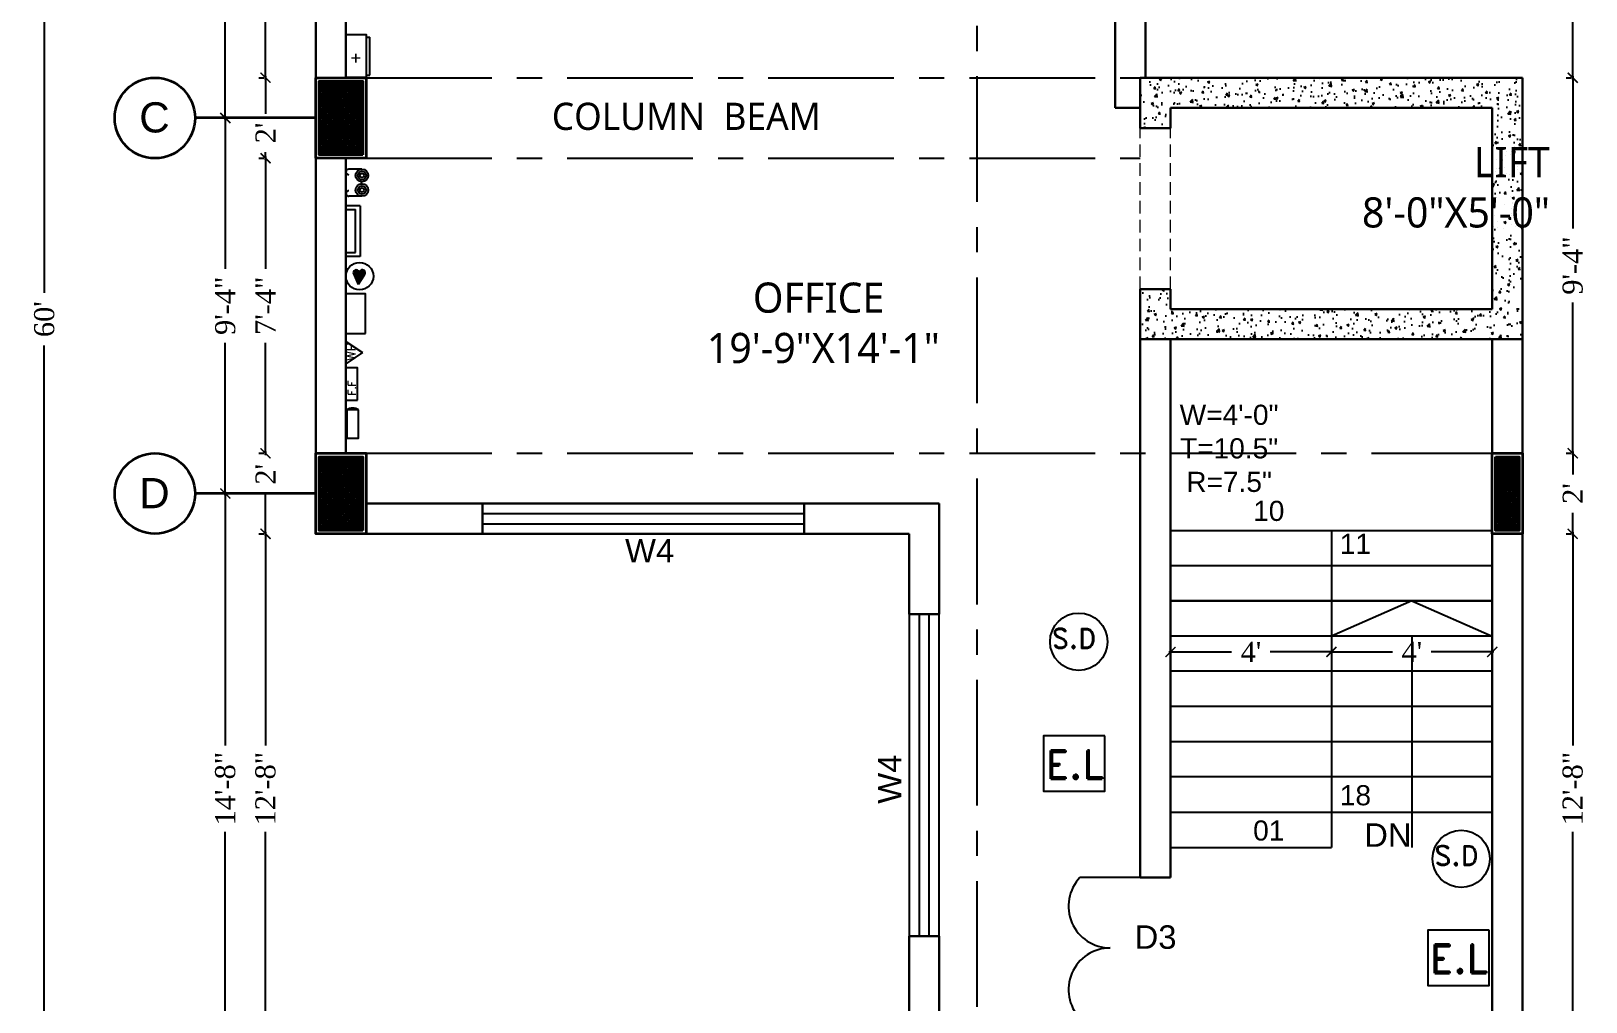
# Model space of a CAD drawing. Header units: inches. Extents: x 137014 to 144844, y -150241 to -148176.
# Drawn here: x 143081.5 to 143545.4, y -149968.4 to -149678.9 of the extents above; entities that cross this region are included whole.
import ezdxf

# ---------------------------------------------------------------- set-up
doc = ezdxf.new("R2010")
doc.units = ezdxf.units.IN
doc.header["$LTSCALE"] = 15
doc.header["$MEASUREMENT"] = 0
doc.header["$PDMODE"] = 2
for name, pattern in [('CENTER', [2, 1.25, -0.25, 0.25, -0.25]), ('DASHEDX2', [1.5, 1, -0.5]), ('HIDDEN', [0.375, 0.25, -0.125])]:
    doc.linetypes.add(name, pattern=pattern)
doc.layers.get('0').update_dxf_attribs({"linetype": 'CONTINUOUS'})
doc.layers.get('Defpoints').update_dxf_attribs({"linetype": 'CONTINUOUS'})
for name, color, linetype in [('COLUMN', 4, 'CONTINUOUS'), ('Column Hatch', 32, 'CONTINUOUS'), ('dimenion', 8, 'CONTINUOUS'), ('door', 74, 'CONTINUOUS'), ('dooted', 7, 'DASHEDX2'), ('HATCH', 252, 'CONTINUOUS'), ('stair', 31, 'CONTINUOUS'), ('TEXT', 2, 'CONTINUOUS'), ('WINDOW', 140, 'CONTINUOUS')]:
    doc.layers.add(name, color=color, linetype=linetype)
for name, color, linetype, lineweight in [('DOTTED', 255, 'HIDDEN', 5), ('tex2', 2, 'CONTINUOUS', 0), ('WALL', 1, 'CONTINUOUS', 30)]:
    doc.layers.add(name, color=color, linetype=linetype, lineweight=lineweight)
doc.styles.add('01', font='arial.ttf', dxfattribs={"height": 5})
doc.styles.add('arial', font='times.ttf')
doc.styles.get("Standard").update_dxf_attribs({"font": 'romand.shx', "height": 8})
doc.styles.add('times', font='times.ttf', dxfattribs={"height": 6})
doc.dimstyles.new('NAUMAN', dxfattribs={"dimtxt": 7, "dimasz": 3, "dimexe": 0.5, "dimexo": 2, "dimgap": 3, "dimtad": 0, "dimdec": 1, "dimzin": 0, "dimdsep": 46, "dimlunit": 4, "dimtxsty": 'times', "dimblk1": 'ARCHTICK', "dimblk2": 'ARCHTICK', "dimsah": 1, "dimcen": 0, "dimdle": 0.5, "dimclrd": 256, "dimclre": 256, "dimclrt": 2, "dimadec": 0, "dimazin": 0, "dimtfac": 1, "dimtdec": 1, "dimtix": 1, "dimtofl": 0, "dimtmove": 1, "dimatfit": 3, "dimldrblk": 'ARCHTICK', "dimfxl": 4, "dimtolj": 1, "dimtzin": 0, "dimarcsym": 0})

# ---------------------------------------------------------------- blocks, each defined once
blk = doc.blocks.new('_ARCHTICK')
at = {"color": 0, "linetype": 'ByBlock', "const_width": 0.15}
blk.add_lwpolyline([(-0.5, -0.5), (0.5, 0.5)], dxfattribs=at)
blk = doc.blocks.new('*D1127')
at = {"layer": 'Defpoints', "color": 0, "ltscale": 5, "transparency": 16777216}
for p in [(143085.49, -149404.84), (143085.49, -150124.84), (143085.49, -150124.84)]:
    blk.add_point(p, dxfattribs=at)
at = {"layer": 'HATCH', "lineweight": -2, "ltscale": 5, "transparency": 16777216}
for p, q in [((143085.49, -149404.34), (143085.49, -149756.99)), ((143083.49, -149404.84), (143084.99, -149404.84)), ((143085.49, -150125.34), (143085.49, -149772.69)), ((143083.49, -150124.84), (143084.99, -150124.84))]:
    blk.add_line(p, q, dxfattribs=at)
at = {"layer": 'HATCH', "lineweight": -2, "ltscale": 5, "transparency": 16777216, "xscale": 3, "yscale": 3, "zscale": 3}
for p, rotation in [((143085.49, -149404.84), 90), ((143085.49, -150124.84), 270)]:
    blk.add_blockref('_ARCHTICK', p, dxfattribs=dict(at, rotation=rotation))
at = {"layer": 'HATCH', "color": 2, "ltscale": 5, "transparency": 16777216, "insert": (143085.49, -149764.84), "char_height": 6, "attachment_point": 5, "rotation": 90, "style": 'times'}
blk.add_mtext("\\A1;60'", dxfattribs=at)
blk = doc.blocks.new('*D1146')
at = {"layer": 'Defpoints', "color": 0, "ltscale": 5, "transparency": 16777216}
for p in [(143469.49, -149859.34), (143517.49, -149859.34), (143517.49, -149864.08)]:
    blk.add_point(p, dxfattribs=at)
at = {"layer": 'dimenion', "lineweight": -2, "ltscale": 5, "transparency": 16777216}
for p, q in [((143469.49, -149861.34), (143469.49, -149864.58)), ((143517.49, -149861.34), (143517.49, -149864.58)), ((143468.99, -149864.08), (143487.73, -149864.08)), ((143517.99, -149864.08), (143499.24, -149864.08))]:
    blk.add_line(p, q, dxfattribs=at)
at = {"layer": 'dimenion', "lineweight": -2, "ltscale": 5, "transparency": 16777216, "xscale": 3, "yscale": 3, "zscale": 3, "rotation": 180}
blk.add_blockref('_ARCHTICK', (143469.49, -149864.08), dxfattribs=at)
at = {"layer": 'dimenion', "lineweight": -2, "ltscale": 5, "transparency": 16777216, "xscale": 3, "yscale": 3, "zscale": 3}
blk.add_blockref('_ARCHTICK', (143517.49, -149864.08), dxfattribs=at)
at = {"layer": 'dimenion', "color": 2, "ltscale": 5, "transparency": 16777216, "insert": (143493.49, -149864.08), "char_height": 6, "attachment_point": 5, "style": 'times'}
blk.add_mtext("\\A1;4'", dxfattribs=at)
blk = doc.blocks.new('*D1147')
at = {"layer": 'Defpoints', "color": 0, "ltscale": 5, "transparency": 16777216}
for p in [(143421.49, -149859.34), (143469.49, -149859.34), (143421.49, -149864.08)]:
    blk.add_point(p, dxfattribs=at)
at = {"layer": 'dimenion', "lineweight": -2, "ltscale": 5, "transparency": 16777216}
for p, q in [((143421.49, -149861.34), (143421.49, -149864.58)), ((143469.49, -149861.34), (143469.49, -149864.58)), ((143420.99, -149864.08), (143439.73, -149864.08)), ((143469.99, -149864.08), (143451.24, -149864.08))]:
    blk.add_line(p, q, dxfattribs=at)
at = {"layer": 'dimenion', "lineweight": -2, "ltscale": 5, "transparency": 16777216, "xscale": 3, "yscale": 3, "zscale": 3, "rotation": 180}
blk.add_blockref('_ARCHTICK', (143421.49, -149864.08), dxfattribs=at)
at = {"layer": 'dimenion', "lineweight": -2, "ltscale": 5, "transparency": 16777216, "xscale": 3, "yscale": 3, "zscale": 3}
blk.add_blockref('_ARCHTICK', (143469.49, -149864.08), dxfattribs=at)
at = {"layer": 'dimenion', "color": 2, "ltscale": 5, "transparency": 16777216, "insert": (143445.49, -149864.08), "char_height": 6, "attachment_point": 5, "style": 'times'}
blk.add_mtext("\\A1;4'", dxfattribs=at)
blk = doc.blocks.new('*D1180')
at = {"layer": 'Defpoints', "color": 0, "ltscale": 5, "transparency": 16777216}
for p in [(143541.49, -149554.84), (143541.49, -149692.84), (143541.49, -149692.84)]:
    blk.add_point(p, dxfattribs=at)
at = {"layer": 'HATCH', "lineweight": -2, "ltscale": 5, "transparency": 16777216}
for p, q in [((143539.49, -149554.84), (143540.99, -149554.84)), ((143541.49, -149554.34), (143541.49, -149610.93)), ((143541.49, -149693.34), (143541.49, -149636.76)), ((143539.49, -149692.84), (143540.99, -149692.84))]:
    blk.add_line(p, q, dxfattribs=at)
at = {"layer": 'HATCH', "lineweight": -2, "ltscale": 5, "transparency": 16777216, "xscale": 3, "yscale": 3, "zscale": 3}
for p, rotation in [((143541.49, -149554.84), 90), ((143541.49, -149692.84), 270)]:
    blk.add_blockref('_ARCHTICK', p, dxfattribs=dict(at, rotation=rotation))
at = {"layer": 'HATCH', "color": 2, "ltscale": 5, "transparency": 16777216, "insert": (143541.49, -149623.84), "char_height": 6, "attachment_point": 5, "rotation": 90, "style": 'times'}
blk.add_mtext('\\A1;11\'-6"', dxfattribs=at)
blk = doc.blocks.new('*D1181')
at = {"layer": 'Defpoints', "color": 0, "ltscale": 5, "transparency": 16777216}
for p in [(143541.49, -149692.84), (143541.49, -149804.84), (143541.49, -149804.84)]:
    blk.add_point(p, dxfattribs=at)
at = {"layer": 'HATCH', "lineweight": -2, "ltscale": 5, "transparency": 16777216}
for p, q in [((143539.49, -149692.84), (143540.99, -149692.84)), ((143541.49, -149692.34), (143541.49, -149737.8)), ((143541.49, -149805.34), (143541.49, -149759.88)), ((143539.49, -149804.84), (143540.99, -149804.84))]:
    blk.add_line(p, q, dxfattribs=at)
at = {"layer": 'HATCH', "lineweight": -2, "ltscale": 5, "transparency": 16777216, "xscale": 3, "yscale": 3, "zscale": 3}
for p, rotation in [((143541.49, -149692.84), 90), ((143541.49, -149804.84), 270)]:
    blk.add_blockref('_ARCHTICK', p, dxfattribs=dict(at, rotation=rotation))
at = {"layer": 'HATCH', "color": 2, "ltscale": 5, "transparency": 16777216, "insert": (143541.49, -149748.84), "char_height": 6, "attachment_point": 5, "rotation": 90, "style": 'times'}
blk.add_mtext('\\A1;9\'-4"', dxfattribs=at)
blk = doc.blocks.new('*D1182')
at = {"layer": 'Defpoints', "color": 0, "ltscale": 5, "transparency": 16777216}
for p in [(143541.49, -149804.84), (143541.49, -149828.84), (143541.49, -149828.84)]:
    blk.add_point(p, dxfattribs=at)
at = {"layer": 'HATCH', "lineweight": -2, "ltscale": 5, "transparency": 16777216}
for p, q in [((143539.49, -149804.84), (143540.99, -149804.84)), ((143541.49, -149804.34), (143541.49, -149811.11)), ((143541.49, -149829.34), (143541.49, -149822.57)), ((143539.49, -149828.84), (143540.99, -149828.84))]:
    blk.add_line(p, q, dxfattribs=at)
at = {"layer": 'HATCH', "lineweight": -2, "ltscale": 5, "transparency": 16777216, "xscale": 3, "yscale": 3, "zscale": 3}
for p, rotation in [((143541.49, -149804.84), 90), ((143541.49, -149828.84), 270)]:
    blk.add_blockref('_ARCHTICK', p, dxfattribs=dict(at, rotation=rotation))
at = {"layer": 'HATCH', "color": 2, "ltscale": 5, "transparency": 16777216, "insert": (143541.49, -149816.84), "char_height": 6, "attachment_point": 5, "rotation": 90, "style": 'times'}
blk.add_mtext("\\A1;2'", dxfattribs=at)
blk = doc.blocks.new('*D1183')
at = {"layer": 'Defpoints', "color": 0, "ltscale": 5, "transparency": 16777216}
for p in [(143541.49, -149828.84), (143541.49, -149980.84), (143541.49, -149980.84)]:
    blk.add_point(p, dxfattribs=at)
at = {"layer": 'HATCH', "lineweight": -2, "ltscale": 5, "transparency": 16777216}
for p, q in [((143539.49, -149828.84), (143540.99, -149828.84)), ((143541.49, -149828.34), (143541.49, -149891.93)), ((143541.49, -149981.34), (143541.49, -149917.76)), ((143539.49, -149980.84), (143540.99, -149980.84))]:
    blk.add_line(p, q, dxfattribs=at)
at = {"layer": 'HATCH', "lineweight": -2, "ltscale": 5, "transparency": 16777216, "xscale": 3, "yscale": 3, "zscale": 3}
for p, rotation in [((143541.49, -149828.84), 90), ((143541.49, -149980.84), 270)]:
    blk.add_blockref('_ARCHTICK', p, dxfattribs=dict(at, rotation=rotation))
at = {"layer": 'HATCH', "color": 2, "ltscale": 5, "transparency": 16777216, "insert": (143541.49, -149904.84), "char_height": 6, "attachment_point": 5, "rotation": 90, "style": 'times'}
blk.add_mtext('\\A1;12\'-8"', dxfattribs=at)
blk = doc.blocks.new('*D1190')
at = {"layer": 'Defpoints', "color": 0, "ltscale": 5, "transparency": 16777216}
for p in [(143139.49, -149542.84), (143139.49, -149704.84), (143139.49, -149704.84)]:
    blk.add_point(p, dxfattribs=at)
at = {"layer": 'HATCH', "lineweight": -2, "ltscale": 5, "transparency": 16777216}
for p, q in [((143137.49, -149542.84), (143138.99, -149542.84)), ((143139.49, -149542.34), (143139.49, -149610.93)), ((143139.49, -149705.34), (143139.49, -149636.76)), ((143137.49, -149704.84), (143138.99, -149704.84))]:
    blk.add_line(p, q, dxfattribs=at)
at = {"layer": 'HATCH', "lineweight": -2, "ltscale": 5, "transparency": 16777216, "xscale": 3, "yscale": 3, "zscale": 3}
for p, rotation in [((143139.49, -149542.84), 90), ((143139.49, -149704.84), 270)]:
    blk.add_blockref('_ARCHTICK', p, dxfattribs=dict(at, rotation=rotation))
at = {"layer": 'HATCH', "color": 2, "ltscale": 5, "transparency": 16777216, "insert": (143139.49, -149623.84), "char_height": 6, "attachment_point": 5, "rotation": 90, "style": 'times'}
blk.add_mtext('\\A1;13\'-6"', dxfattribs=at)
blk = doc.blocks.new('*D1191')
at = {"layer": 'Defpoints', "color": 0, "ltscale": 5, "transparency": 16777216}
for p in [(143139.49, -149704.84), (143139.49, -149816.84), (143139.49, -149816.84)]:
    blk.add_point(p, dxfattribs=at)
at = {"layer": 'HATCH', "lineweight": -2, "ltscale": 5, "transparency": 16777216}
for p, q in [((143137.49, -149704.84), (143138.99, -149704.84)), ((143139.49, -149704.34), (143139.49, -149749.8)), ((143139.49, -149817.34), (143139.49, -149771.88)), ((143137.49, -149816.84), (143138.99, -149816.84))]:
    blk.add_line(p, q, dxfattribs=at)
at = {"layer": 'HATCH', "lineweight": -2, "ltscale": 5, "transparency": 16777216, "xscale": 3, "yscale": 3, "zscale": 3}
for p, rotation in [((143139.49, -149704.84), 90), ((143139.49, -149816.84), 270)]:
    blk.add_blockref('_ARCHTICK', p, dxfattribs=dict(at, rotation=rotation))
at = {"layer": 'HATCH', "color": 2, "ltscale": 5, "transparency": 16777216, "insert": (143139.49, -149760.84), "char_height": 6, "attachment_point": 5, "rotation": 90, "style": 'times'}
blk.add_mtext('\\A1;9\'-4"', dxfattribs=at)
blk = doc.blocks.new('*D1192')
at = {"layer": 'Defpoints', "color": 0, "ltscale": 5, "transparency": 16777216}
for p in [(143139.49, -149816.84), (143139.49, -149992.84), (143139.49, -149992.84)]:
    blk.add_point(p, dxfattribs=at)
at = {"layer": 'HATCH', "lineweight": -2, "ltscale": 5, "transparency": 16777216}
for p, q in [((143137.49, -149816.84), (143138.99, -149816.84)), ((143139.49, -149816.34), (143139.49, -149891.93)), ((143139.49, -149993.34), (143139.49, -149917.76)), ((143137.49, -149992.84), (143138.99, -149992.84))]:
    blk.add_line(p, q, dxfattribs=at)
at = {"layer": 'HATCH', "lineweight": -2, "ltscale": 5, "transparency": 16777216, "xscale": 3, "yscale": 3, "zscale": 3}
for p, rotation in [((143139.49, -149816.84), 90), ((143139.49, -149992.84), 270)]:
    blk.add_blockref('_ARCHTICK', p, dxfattribs=dict(at, rotation=rotation))
at = {"layer": 'HATCH', "color": 2, "ltscale": 5, "transparency": 16777216, "insert": (143139.49, -149904.84), "char_height": 6, "attachment_point": 5, "rotation": 90, "style": 'times'}
blk.add_mtext('\\A1;14\'-8"', dxfattribs=at)
blk = doc.blocks.new('*D1198')
at = {"layer": 'Defpoints', "color": 0, "ltscale": 5, "transparency": 16777216}
for p in [(143151.49, -149554.84), (143151.49, -149692.84), (143151.49, -149692.84)]:
    blk.add_point(p, dxfattribs=at)
at = {"layer": 'HATCH', "lineweight": -2, "ltscale": 5, "transparency": 16777216}
for p, q in [((143149.49, -149554.84), (143150.99, -149554.84)), ((143151.49, -149554.34), (143151.49, -149610.93)), ((143151.49, -149693.34), (143151.49, -149636.76)), ((143149.49, -149692.84), (143150.99, -149692.84))]:
    blk.add_line(p, q, dxfattribs=at)
at = {"layer": 'HATCH', "lineweight": -2, "ltscale": 5, "transparency": 16777216, "xscale": 3, "yscale": 3, "zscale": 3}
for p, rotation in [((143151.49, -149554.84), 90), ((143151.49, -149692.84), 270)]:
    blk.add_blockref('_ARCHTICK', p, dxfattribs=dict(at, rotation=rotation))
at = {"layer": 'HATCH', "color": 2, "ltscale": 5, "transparency": 16777216, "insert": (143151.49, -149623.84), "char_height": 6, "attachment_point": 5, "rotation": 90, "style": 'times'}
blk.add_mtext('\\A1;11\'-6"', dxfattribs=at)
blk = doc.blocks.new('*D1199')
at = {"layer": 'Defpoints', "color": 0, "ltscale": 5, "transparency": 16777216}
for p in [(143151.49, -149692.84), (143151.49, -149716.84), (143151.49, -149716.84)]:
    blk.add_point(p, dxfattribs=at)
at = {"layer": 'HATCH', "lineweight": -2, "ltscale": 5, "transparency": 16777216}
for p, q in [((143149.49, -149692.84), (143150.99, -149692.84)), ((143151.49, -149692.34), (143151.49, -149703.58)), ((143151.49, -149717.34), (143151.49, -149715.04)), ((143149.49, -149716.84), (143150.99, -149716.84))]:
    blk.add_line(p, q, dxfattribs=at)
at = {"layer": 'HATCH', "lineweight": -2, "ltscale": 5, "transparency": 16777216, "xscale": 3, "yscale": 3, "zscale": 3}
for p, rotation in [((143151.49, -149692.84), 90), ((143151.49, -149716.84), 270)]:
    blk.add_blockref('_ARCHTICK', p, dxfattribs=dict(at, rotation=rotation))
at = {"layer": 'HATCH', "color": 2, "ltscale": 5, "transparency": 16777216, "insert": (143151.49, -149709.31), "char_height": 6, "attachment_point": 5, "rotation": 90, "style": 'times'}
blk.add_mtext("\\A1;2'", dxfattribs=at)
blk = doc.blocks.new('*D1200')
at = {"layer": 'Defpoints', "color": 0, "ltscale": 5, "transparency": 16777216}
for p in [(143151.49, -149716.84), (143151.49, -149804.84), (143151.49, -149804.84)]:
    blk.add_point(p, dxfattribs=at)
at = {"layer": 'HATCH', "lineweight": -2, "ltscale": 5, "transparency": 16777216}
for p, q in [((143149.49, -149716.84), (143150.99, -149716.84)), ((143151.49, -149716.34), (143151.49, -149749.79)), ((143151.49, -149805.34), (143151.49, -149771.9)), ((143149.49, -149804.84), (143150.99, -149804.84))]:
    blk.add_line(p, q, dxfattribs=at)
at = {"layer": 'HATCH', "lineweight": -2, "ltscale": 5, "transparency": 16777216, "xscale": 3, "yscale": 3, "zscale": 3}
for p, rotation in [((143151.49, -149716.84), 90), ((143151.49, -149804.84), 270)]:
    blk.add_blockref('_ARCHTICK', p, dxfattribs=dict(at, rotation=rotation))
at = {"layer": 'HATCH', "color": 2, "ltscale": 5, "transparency": 16777216, "insert": (143151.49, -149760.84), "char_height": 6, "attachment_point": 5, "rotation": 90, "style": 'times'}
blk.add_mtext('\\A1;7\'-4"', dxfattribs=at)
blk = doc.blocks.new('*D1201')
at = {"layer": 'Defpoints', "color": 0, "ltscale": 5, "transparency": 16777216}
for p in [(143151.49, -149804.84), (143151.49, -149828.84), (143151.49, -149828.84)]:
    blk.add_point(p, dxfattribs=at)
at = {"layer": 'HATCH', "lineweight": -2, "ltscale": 5, "transparency": 16777216}
for p, q in [((143149.49, -149804.84), (143150.99, -149804.84)), ((143151.49, -149804.34), (143151.49, -149805.37)), ((143151.49, -149829.34), (143151.49, -149816.83)), ((143149.49, -149828.84), (143150.99, -149828.84))]:
    blk.add_line(p, q, dxfattribs=at)
at = {"layer": 'HATCH', "lineweight": -2, "ltscale": 5, "transparency": 16777216, "xscale": 3, "yscale": 3, "zscale": 3}
for p, rotation in [((143151.49, -149804.84), 90), ((143151.49, -149828.84), 270)]:
    blk.add_blockref('_ARCHTICK', p, dxfattribs=dict(at, rotation=rotation))
at = {"layer": 'HATCH', "color": 2, "ltscale": 5, "transparency": 16777216, "insert": (143151.49, -149811.1), "char_height": 6, "attachment_point": 5, "rotation": 90, "style": 'times'}
blk.add_mtext("\\A1;2'", dxfattribs=at)
blk = doc.blocks.new('*D1202')
at = {"layer": 'Defpoints', "color": 0, "ltscale": 5, "transparency": 16777216}
for p in [(143151.49, -149828.84), (143151.49, -149980.84), (143151.49, -149980.84)]:
    blk.add_point(p, dxfattribs=at)
at = {"layer": 'HATCH', "lineweight": -2, "ltscale": 5, "transparency": 16777216}
for p, q in [((143149.49, -149828.84), (143150.99, -149828.84)), ((143151.49, -149828.34), (143151.49, -149891.93)), ((143151.49, -149981.34), (143151.49, -149917.76)), ((143149.49, -149980.84), (143150.99, -149980.84))]:
    blk.add_line(p, q, dxfattribs=at)
at = {"layer": 'HATCH', "lineweight": -2, "ltscale": 5, "transparency": 16777216, "xscale": 3, "yscale": 3, "zscale": 3}
for p, rotation in [((143151.49, -149828.84), 90), ((143151.49, -149980.84), 270)]:
    blk.add_blockref('_ARCHTICK', p, dxfattribs=dict(at, rotation=rotation))
at = {"layer": 'HATCH', "color": 2, "ltscale": 5, "transparency": 16777216, "insert": (143151.49, -149904.84), "char_height": 6, "attachment_point": 5, "rotation": 90, "style": 'times'}
blk.add_mtext('\\A1;12\'-8"', dxfattribs=at)

msp = doc.modelspace()

# ---------------------------------------------------------------- hatches: boundary and pattern name
for points in [[(143180.26611, -149723.86983), (143180.26611, -149723.9326, 1), (143180.26611, -149724.37132), (143180.26611, -149724.4341, -0.999991376)], [(143177.68099, -149751.02252, -1), (143179.4217, -149751.02252, -1.153352938), (143181.15883, -149751.2712), (143179.16658, -149754.48567)], [(143179.2712, -149791.84598), (143175.7046, -149791.84598, -0.26545942)]]:
    msp.add_hatch(color=256).paths.add_polyline_path(points)
at = {"layer": 'Column Hatch', "lineweight": 35}
h = msp.add_hatch(dxfattribs=at)
h.set_pattern_fill('ANSI37', color=256, scale=0.25)
h.set_pattern_definition([(45, (143514.48525, -149692.8425), (-0.561266, 0.561266), []), (135, (143514.48525, -149692.8425), (-0.561266, -0.561266), [])])
h.paths.add_polyline_path([(143180.48525, -149715.84248), (143167.48525, -149715.84248), (143167.48525, -149693.84248), (143180.48525, -149693.84248)])
h = msp.add_hatch(dxfattribs=at)
h.set_pattern_fill('ANSI37', color=256, scale=0.25)
h.set_pattern_definition([(45, (143514.48525, -149804.8425), (-0.561266, 0.561266), []), (135, (143514.48525, -149804.8425), (-0.561266, -0.561266), [])])
h.paths.add_polyline_path([(143180.48525, -149827.84248), (143167.48525, -149827.84248), (143167.48525, -149805.84248), (143180.48525, -149805.84248)])
h = msp.add_hatch(dxfattribs=at)
h.set_pattern_fill('ANSI37', color=256, scale=0.25)
h.set_pattern_definition([(45, (143517.48525, -149963.8425), (-0.561266, 0.561266), []), (135, (143517.48525, -149963.8425), (-0.561266, -0.561266), [])])
h.paths.add_polyline_path([(143518.48525, -149805.84248), (143525.48525, -149805.84248), (143525.48525, -149827.84248), (143518.48525, -149827.84248)])
at = {"layer": 'HATCH'}
h = msp.add_hatch(dxfattribs=at)
h.set_pattern_fill('AR-CONC', color=256, style=0)
h.set_pattern_definition([(50, (3013.732, -13275.9066), (7.17260183, -0.62752135), [0.75, -8.25]), (355, (3013.732, -13275.9066), (-1.38751334, 7.52192134), [0.6, -6.6]), (100.4514, (3014.33, -13275.959), (5.78509382, 6.89439542), [0.6374019, -7.01142112]), (46.1842, (3013.732, -13273.907), (10.6724105, -1.65519014), [1.125, -12.375]), (96.6356, (3014.622, -13274.045), (9.34662706, 9.7411787), [0.9561029, -10.51713]), (351.1842, (3013.732, -13273.907), (9.34661945, 9.741186), [0.9, -9.9]), (21, (3014.732, -13274.4066), (5.96907052, -4.0261889), [0.75, -8.25]), (326, (3014.732, -13274.4066), (2.43315332, 7.25150045), [0.6, -6.6]), (71.4514, (3015.23, -13274.742), (8.40222629, 3.22530497), [0.6374019, -7.01142112]), (37.5, (3013.7322, -13275.9066), (0.121598553, 3.328938538), [0, -6.52, 0, -6.7, 0, -6.625]), (7.5, (3013.7322, -13275.9066), (2.630695374, 3.94411712), [0, -3.82, 0, -6.37, 0, -2.525]), (327.5, (3011.5022, -13275.9066), (5.33822436, -0.225548717), [0, -2.5, 0, -7.8, 0, -10.35]), (317.5, (3010.5022, -13275.9066), (5.83186169, 1.00104982), [0, -3.25, 0, -5.18, 0, -7.35])])
h.paths.add_polyline_path([(143421.48525, -149701.84248), (143421.48525, -149707.84248), (143412.48525, -149707.84248), (143412.48525, -149692.84248), (143526.48525, -149692.84248), (143526.48525, -149770.84248), (143412.48525, -149770.84248), (143412.48525, -149755.84248), (143421.48525, -149755.84248), (143421.48525, -149761.84248), (143517.48525, -149761.84248), (143517.48525, -149701.84248)])

# ---------------------------------------------------------------- linework, layer by layer
at = {"ltscale": 0.22}
for p, q in [((143181.6332, -149680.7167), (143182.57482, -149680.7167)), ((143182.57482, -149692.07362), (143182.57482, -149680.7167)), ((143181.6332, -149692.07362), (143182.57482, -149692.07362)), ((143175.48525, -149778.15489), (143175.48525, -149771.45228)), ((143175.48525, -149771.45228), (143180.37338, -149774.80359)), ((143180.37338, -149774.80359), (143175.48525, -149778.15489))]:
    msp.add_line(p, q, dxfattribs=at)
for p, q in [((143180.26611, -149720.10338), (143176.32582, -149720.10338)), ((143180.26611, -149723.9326), (143180.26611, -149723.86983)), ((143180.26611, -149724.37132), (143180.26611, -149724.4341)), ((143180.26611, -149728.20054), (143176.32582, -149728.20054)), ((143179.69988, -149731.00595), (143175.48525, -149731.00595)), ((143175.48525, -149731.00595), (143175.48525, -149732.12351)), ((143175.48525, -149732.12351), (143178.30742, -149732.12351)), ((143178.30742, -149744.98799), (143178.30742, -149732.12351)), ((143179.69988, -149731.00595), (143179.69988, -149746.10555)), ((143175.48525, -149746.10555), (143175.48525, -149744.98799)), ((143175.48525, -149744.98799), (143178.30742, -149744.98799)), ((143179.69988, -149746.10555), (143175.48525, -149746.10555)), ((143177.68099, -149751.02252), (143179.16658, -149754.48567)), ((143180.90933, -149751.67377), (143179.16658, -149754.48567))]:
    msp.add_line(p, q)
for points in [[(143175.48525, -149680.08896), (143175.48525, -149692.70136), (143181.6332, -149692.70136), (143181.6332, -149680.08896)], [(143178.97953, -149788.99633), (143178.97953, -149779.39336), (143175.48525, -149779.39336), (143175.48525, -149788.99633)], [(143401.90812, -149889.10207), (143383.54886, -149889.10207), (143383.54886, -149905.60125), (143401.90812, -149905.60125)], [(143516.58765, -149947.02578), (143498.22839, -149947.02578), (143498.22839, -149963.52496), (143516.58765, -149963.52496)]]:
    msp.add_lwpolyline(points, close=True, dxfattribs=at)
at = {"color": 2}
msp.add_lwpolyline([(143181.33274, -149769.14823), (143181.33274, -149757.32073), (143175.48525, -149757.32073), (143175.48525, -149769.14823)], close=True, dxfattribs=at)
msp.add_lwpolyline([(143179.2712, -149791.84598), (143175.7046, -149791.84598), (143175.7046, -149800.35017), (143179.2712, -149800.35017)], close=True)
for centre, radius in [((143180.26611, -149721.98661), 1.88322), ((143180.26611, -149726.31732), 1.88322), ((143180.26611, -149721.98661), 1.25548), ((143180.26611, -149721.98661), 0.62774), ((143180.26611, -149726.31732), 1.25548), ((143180.26611, -149726.31732), 0.62774), ((143179.57043, -149752.03459), 4.08518)]:
    msp.add_circle(centre, radius)
at = {"ltscale": 0.22}
for centre in [(143394.11246, -149861.01339), (143508.22027, -149925.76251)]:
    msp.add_circle(centre, 8.55115, dxfattribs=at)
for centre, radius, start, end in [((143176.32582, -149720.94396), 0.84057, 90, 270), ((143180.26611, -149724.15196), 0.28213, 90, 270), ((143180.26611, -149724.15196), 0.21936, 90, 270), ((143176.32582, -149727.35997), 0.84057, 90, 270), ((143178.55134, -149751.02252), 0.87035, 0, 180), ((143180.30806, -149751.02252), 0.88637, 312.7147128, 180), ((143177.4879, -149794.96819), 3.5956, 60.2663603, 119.7336397)]:
    msp.add_arc(centre, radius, start, end)
at = {"layer": 'COLUMN', "lineweight": 35}
for p, q in [((143166.48525, -149704.84248), (143130.48525, -149704.84248)), ((143166.48525, -149816.84248), (143130.48525, -149816.84248))]:
    msp.add_line(p, q, dxfattribs=at)
for points in [[(143181.48525, -149716.84248), (143166.48525, -149716.84248), (143166.48525, -149692.84248), (143181.48525, -149692.84248)], [(143181.48525, -149828.84248), (143166.48525, -149828.84248), (143166.48525, -149804.84248), (143181.48525, -149804.84248)], [(143517.48525, -149804.84248), (143526.48525, -149804.84248), (143526.48525, -149828.84248), (143517.48525, -149828.84248)]]:
    msp.add_lwpolyline(points, close=True, dxfattribs=at)
for centre in [(143118.48525, -149704.84248), (143118.48525, -149816.84248)]:
    msp.add_circle(centre, 12, dxfattribs=at)
at = {"layer": 'Column Hatch', "lineweight": 35}
for points in [[(143180.48525, -149715.84248), (143167.48525, -149715.84248), (143167.48525, -149693.84248), (143180.48525, -149693.84248)], [(143180.48525, -149827.84248), (143167.48525, -149827.84248), (143167.48525, -149805.84248), (143180.48525, -149805.84248)], [(143518.48525, -149805.84248), (143525.48525, -149805.84248), (143525.48525, -149827.84248), (143518.48525, -149827.84248)]]:
    msp.add_lwpolyline(points, close=True, dxfattribs=at)
at = {"layer": 'door'}
msp.add_line((143412.48525, -149931.34248), (143394.48525, -149931.34248), dxfattribs=at)
for centre, start, end in [((143403.48525, -149939.91391), 136.397181, 270), ((143403.48525, -149964.77105), 90, 223.602819)]:
    msp.add_arc(centre, 12.42857, start, end, dxfattribs=at)
at = {"layer": 'dooted', "linetype": 'CENTER', "ltscale": 2}
for p, q in [((143363.69223, -149392.39011), (143363.69223, -150176.45847)), ((143181.48525, -149692.84248), (143412.48525, -149692.84248)), ((143181.48525, -149716.84248), (143412.48525, -149716.84248)), ((143181.48525, -149804.84248), (143517.48525, -149804.84248))]:
    msp.add_line(p, q, dxfattribs=at)
at = {"layer": 'DOTTED'}
for p, q in [((143412.48525, -149755.84248), (143412.48525, -149707.84248)), ((143421.48525, -149755.84248), (143421.48525, -149707.84248))]:
    msp.add_line(p, q, dxfattribs=at)
at = {"layer": 'stair'}
for p, q in [((143421.48525, -149827.84248), (143517.48525, -149827.84248)), ((143469.48525, -149827.84248), (143469.48525, -149922.34248)), ((143421.48525, -149838.34248), (143517.48525, -149838.34248)), ((143421.48525, -149848.84248), (143517.48525, -149848.84248)), ((143469.48525, -149848.84248), (143421.48525, -149848.84248)), ((143445.48525, -149848.84248), (143436.48525, -149848.84248)), ((143517.48525, -149848.84248), (143469.48525, -149848.84248)), ((143493.48525, -149848.84248), (143469.48525, -149859.34248)), ((143493.48525, -149848.84248), (143484.48525, -149848.84248)), ((143493.48525, -149848.84248), (143517.48525, -149859.34248)), ((143469.48525, -149859.34248), (143421.48525, -149859.34248)), ((143517.48525, -149859.34248), (143469.48525, -149859.34248)), ((143493.48525, -149859.34248), (143493.48525, -149922.34248)), ((143469.48525, -149869.84248), (143421.48525, -149869.84248)), ((143517.48525, -149869.84248), (143469.48525, -149869.84248)), ((143469.48525, -149880.34248), (143421.48525, -149880.34248)), ((143517.48525, -149880.34248), (143469.48525, -149880.34248)), ((143469.48525, -149890.84248), (143421.48525, -149890.84248)), ((143517.48525, -149890.84248), (143469.48525, -149890.84248)), ((143469.48525, -149901.34248), (143421.48525, -149901.34248)), ((143517.48525, -149901.34248), (143469.48525, -149901.34248)), ((143421.48525, -149911.84248), (143469.48525, -149911.84248)), ((143469.48525, -149911.84248), (143517.48525, -149911.84248)), ((143421.48525, -149922.34248), (143469.48525, -149922.34248))]:
    msp.add_line(p, q, dxfattribs=at)
at = {"layer": 'WALL'}
for p, q in [((143404.98525, -149701.84248), (143404.98525, -149539.84248)), ((143166.48525, -149692.84248), (143166.48525, -149554.84248)), ((143175.48525, -149554.84248), (143175.48525, -149692.84248)), ((143413.98525, -149692.84248), (143413.98525, -149554.84248)), ((143412.48525, -149692.84248), (143526.48525, -149692.84248)), ((143412.48525, -149692.84248), (143412.48525, -149707.84248)), ((143526.48525, -149770.84248), (143526.48525, -149692.84248)), ((143404.98525, -149701.84248), (143412.48525, -149701.84248)), ((143421.48525, -149701.84248), (143517.48525, -149701.84248)), ((143421.48525, -149701.84248), (143421.48525, -149707.84248)), ((143517.48525, -149761.84248), (143517.48525, -149701.84248)), ((143421.48525, -149707.84248), (143412.48525, -149707.84248)), ((143166.48525, -149716.84248), (143166.48525, -149804.84248)), ((143175.48525, -149716.84248), (143175.48525, -149804.84248)), ((143412.48525, -149755.84248), (143412.48525, -149770.84248)), ((143421.48525, -149755.84248), (143412.48525, -149755.84248)), ((143421.48525, -149755.84248), (143421.48525, -149761.84248)), ((143421.48525, -149761.84248), (143517.48525, -149761.84248)), ((143412.48525, -149770.84248), (143526.48525, -149770.84248)), ((143412.48525, -149770.84248), (143412.48525, -149931.34248)), ((143421.48525, -149770.84248), (143421.48525, -149931.34248)), ((143517.48525, -149804.84248), (143517.48525, -149770.84248)), ((143526.48525, -149804.84248), (143526.48525, -149770.84248)), ((143175.48525, -149784.63503), (143175.48525, -149775.63503)), ((143181.48525, -149819.84248), (143352.48525, -149819.84248)), ((143352.48525, -149819.84248), (143352.48525, -149852.84248)), ((143181.48525, -149828.84248), (143343.48525, -149828.84248)), ((143343.48525, -149828.84248), (143343.48525, -149852.84248)), ((143517.48525, -149980.84248), (143517.48525, -149828.84248)), ((143526.48525, -149979.34248), (143526.48525, -149828.84248)), ((143421.48525, -149931.34248), (143412.48525, -149931.34248)), ((143343.48525, -149948.84248), (143343.48525, -149980.84248)), ((143352.48525, -149948.84248), (143352.48525, -149989.84248))]:
    msp.add_line(p, q, dxfattribs=at)
at = {"layer": 'WALL', "ltscale": 5}
for p, q in [((143216.18527, -149828.84248), (143216.18527, -149819.84248)), ((143312.18527, -149828.84248), (143312.18527, -149819.84248)), ((143343.48525, -149852.84248), (143352.48525, -149852.84248)), ((143343.48525, -149948.84248), (143352.48525, -149948.84248))]:
    msp.add_line(p, q, dxfattribs=at)
at = {"layer": 'WINDOW'}
for p, q in [((143312.18527, -149819.84248), (143216.18527, -149819.84248)), ((143312.18527, -149822.84248), (143216.18527, -149822.84248)), ((143216.18527, -149825.84248), (143312.18527, -149825.84248)), ((143216.18527, -149828.84248), (143312.18527, -149828.84248)), ((143343.48525, -149852.84248), (143343.48525, -149948.84248)), ((143346.48525, -149852.84248), (143346.48525, -149948.84248)), ((143349.48525, -149948.84248), (143349.48525, -149852.84248)), ((143352.48525, -149948.84248), (143352.48525, -149852.84248))]:
    msp.add_line(p, q, dxfattribs=at)

# ---------------------------------------------------------------- texts
at = {"ltscale": 0.22, "insert": (143176.52459, -149685.37851), "char_height": 3.7664472, "width": 4.9548728, "attachment_point": 7, "rotation": 270, "style": '01'}
msp.add_mtext('{\\fTimes New Roman|b1|i0|c0|p18;+}', dxfattribs=at)
at = {"ltscale": 0.22, "attachment_point": 7, "rotation": 90}
for s, insert, char_height, width in [('WP', (143178.34607, -149777.21942), 2.791126, 5.5451187), ('F.F', (143178.41068, -149787.61276), 2.290155, 1.9531261)]:
    msp.add_mtext(s, dxfattribs=dict(at, insert=insert, char_height=char_height, width=width))
at = {"ltscale": 0.22, "attachment_point": 3}
for s, insert, char_height, width in [('S.D', (143399.25811, -149857.10381), 5.915259, 5.6025929), ('E.L', (143401.44671, -149893.43743), 8.517973, 26.2972052), ('S.D', (143513.36592, -149921.85293), 5.915259, 5.6025929), ('E.L', (143516.03844, -149951.36114), 8.517973, 26.2972052)]:
    msp.add_mtext(s, dxfattribs=dict(at, insert=insert, char_height=char_height, width=width))
at = {"layer": 'tex2', "attachment_point": 5, "style": 'arial'}
for s, insert, char_height in [('{\\fArial|b0|i0|c0|p34;C}', (143118.3505, -149704.71776), 9), ('{\\fArial|b0|i0|c0|p34;D}', (143118.3505, -149816.71776), 9), ('{\\fArial|b0|i0|c0|p34;W4}', (143266.08865, -149833.87395), 7), ('{\\fArial|b0|i0|c0|p34;DN}', (143486.33972, -149918.68359), 7), ('{\\fArial|b0|i0|c0|p34;D3}', (143417.03022, -149949.15283), 7)]:
    msp.add_mtext(s, dxfattribs=dict(at, insert=insert, char_height=char_height))
at = {"layer": 'tex2', "char_height": 6, "attachment_point": 5, "style": 'arial'}
for s, insert, width in [('{\\fArial|b0|i0|c0|p34;W=4\'-0"\\PT=10.5"\\PR=7.5"}', (143438.97075, -149803.39407), 41.3127623), ('{\\fArial|b0|i0|c0|p34;10}', (143450.80385, -149822.04581), 31.2334731), ('{\\fArial|b0|i0|c0|p34;11}', (143476.65812, -149831.81984), 31.2334731), ('{\\fArial|b0|i0|c0|p34;18}', (143476.65812, -149906.84439), 31.2334731), ('{\\fArial|b0|i0|c0|p34;01}', (143450.80385, -149917.36297), 31.2334731)]:
    msp.add_mtext(s, dxfattribs=dict(at, insert=insert, width=width))
at = {"layer": 'tex2', "insert": (143337.7104, -149902.01349), "char_height": 7, "attachment_point": 5, "rotation": 90, "style": 'arial'}
msp.add_mtext('{\\fArial|b0|i0|c0|p34;W4}', dxfattribs=at)
at = {"layer": 'TEXT'}
for s, insert, char_height, width, attachment_point in [('\\A1;{\\fTrebuchet MS|b0|i0|c0|p34;COLUMN  BEAM}', (143277.02197, -149700.29402), 8.1, 118.1902113, 2), ('\\A1;{\\fTrebuchet MS|b0|i0|c0|p34;LIFT\\P8\'-0"X5\'-0"}', (143534.68932, -149713.49898), 9, 131.322457, 3), ('\\A1;\\pi24.18247;{\\fTrebuchet MS|b0|i0|c0|p34;OFFICE\\P\\pi10.47641;19\'-9"X14\'-1"}', (143272.69148, -149753.91965), 9, 86.3649364, 1)]:
    msp.add_mtext(s, dxfattribs=dict(at, insert=insert, char_height=char_height, width=width, attachment_point=attachment_point))

# ---------------------------------------------------------------- dimensions: what is measured, and where the dimension line sits
at = {"layer": 'dimenion', "ltscale": 5}
for p2, distance, picture, middle in [((143421.48525, -149859.34248), 4.74221, '*D1147', (143445.48525, -149864.08469)), ((143517.48525, -149859.34248), -4.74221, '*D1146', (143493.48525, -149864.08469))]:
    dim = msp.add_aligned_dim(p1=(143469.48525, -149859.34248), p2=p2, distance=distance, dimstyle='NAUMAN', dxfattribs=at)
    dim.commit()
    dim.dimension.update_dxf_attribs({"geometry": picture, "text_midpoint": middle})
at = {"layer": 'HATCH', "ltscale": 5}
for base, p1, p2, picture, middle in [((143085.48525, -150124.84248), (143085.48525, -149404.84248), (143085.48525, -150124.84248), '*D1127', (143085.48525, -149764.84248)), ((143139.48525, -149704.84248), (143139.48525, -149542.84248), (143139.48525, -149704.84248), '*D1190', (143139.48525, -149623.84248)), ((143151.48525, -149692.84248), (143151.48525, -149554.84248), (143151.48525, -149692.84248), '*D1198', (143151.48525, -149623.84248)), ((143541.48525, -149692.84248), (143541.48525, -149554.84248), (143541.48525, -149692.84248), '*D1180', (143541.48525, -149623.84248)), ((143541.48525, -149804.84248), (143541.48525, -149692.84248), (143541.48525, -149804.84248), '*D1181', (143541.48525, -149748.84248)), ((143139.48525, -149816.84248), (143139.48525, -149704.84248), (143139.48525, -149816.84248), '*D1191', (143139.48525, -149760.84248)), ((143151.48525, -149804.84248), (143151.48525, -149716.84248), (143151.48525, -149804.84248), '*D1200', (143151.48525, -149760.84248)), ((143541.48525, -149828.84248), (143541.48525, -149804.84248), (143541.48525, -149828.84248), '*D1182', (143541.48525, -149816.84248)), ((143139.48525, -149992.84248), (143139.48525, -149816.84248), (143139.48525, -149992.84248), '*D1192', (143139.48525, -149904.84248)), ((143151.48525, -149980.84248), (143151.48525, -149828.84248), (143151.48525, -149980.84248), '*D1202', (143151.48525, -149904.84248)), ((143541.48525, -149980.84248), (143541.48525, -149828.84248), (143541.48525, -149980.84248), '*D1183', (143541.48525, -149904.84248))]:
    dim = msp.add_linear_dim(base=base, p1=p1, p2=p2, angle=90, dimstyle='NAUMAN', dxfattribs=at)
    dim.commit()
    dim.dimension.update_dxf_attribs({"geometry": picture, "text_midpoint": middle})
for base, p1, p2, picture, middle in [((143151.48525, -149716.84248), (143151.48525, -149692.84248), (143151.48525, -149716.84248), '*D1199', (143151.48525, -149709.30857)), ((143151.48525, -149828.84248), (143151.48525, -149804.84248), (143151.48525, -149828.84248), '*D1201', (143151.48525, -149811.09987))]:
    dim = msp.add_linear_dim(base=base, p1=p1, p2=p2, angle=90, dimstyle='NAUMAN', dxfattribs=at)
    dim.commit()
    dim.dimension.update_dxf_attribs({"geometry": picture, "text_midpoint": middle, "dimtype": 160})

doc.saveas('drawing.dxf')
